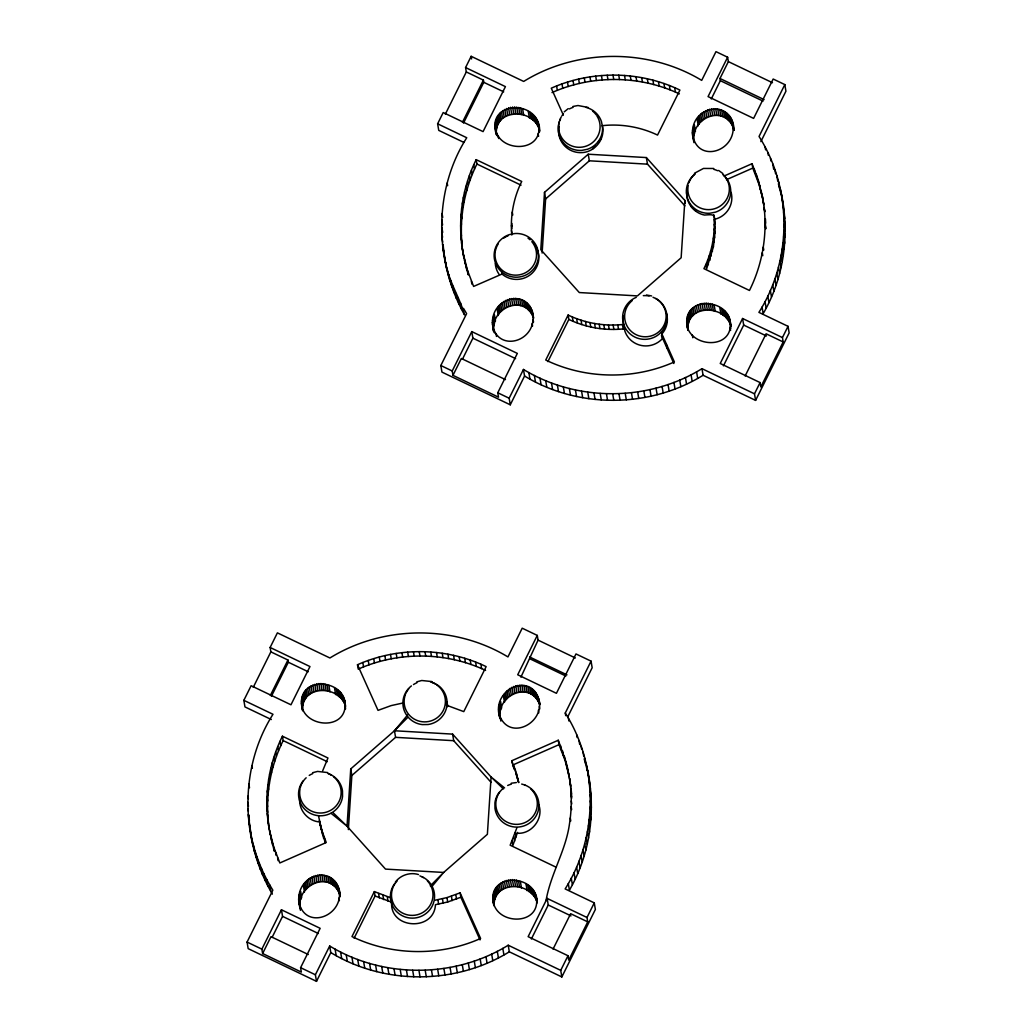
<?xml version="1.0" encoding="UTF-8"?>
<svg xmlns="http://www.w3.org/2000/svg" width="1033" height="1033" viewBox="0 0 1033 1033"><rect width="100%" height="100%" fill="white"/><g stroke="black" fill="none" stroke-linecap="round" stroke-linejoin="round"><path stroke-width="1.5" d="M272.376 894.113C240.521 839.945 238.894 767.893 272.983 714.281L243.853 700.335L251.122 685.718L290.97 704.79L309.977 666.556L270.13 647.471L277.399 632.855L329.914 657.982C383.153 625.094 454.326 624.513 507.939 656.923L522.207 628.193L537.276 635.411L538.077 640.124L520.916 677.144M711.272 98.961L720.35 80.677L719.988 78.482L728.368 61.618L727.619 57.228L715.972 51.65L701.704 80.38C648.091 47.97 576.931 48.551 523.679 81.439L471.164 56.311L465.573 67.558L505.421 86.63L483.07 131.617L443.209 112.545L437.618 123.792L466.748 137.738C433.189 190.485 434.299 261.026 464.566 314.923C459.724 297.207 448.503 281.183 445.649 262.498M251.884 839.041C255.977 857.093 263.092 874.447 272.854 890.188L247.068 942.07L248.178 948.643L316.498 981.35L315.388 974.765L329.682 945.996C383.346 978.69 454.791 978.225 508.21 945.221L509.321 951.806L561.836 976.947L595.382 909.453L594.259 902.868L565.141 888.922C598.404 836.498 598.624 765.466 565.271 713.028L591.057 661.146L575.988 653.941L556.425 693.311L517.714 674.769L537.276 635.411M568.305 883.589L569.415 890.175C591.38 852.419 596.532 806.373 586.227 764.175M463.455 308.338L466.619 313.645L440.833 365.514L441.943 372.1L510.276 404.807L509.153 398.221L523.46 369.452C577.111 402.147 648.569 401.682 701.975 368.678L703.086 375.263L755.601 400.391L789.147 332.91L788.037 326.325L758.906 312.379C792.169 259.954 792.388 188.923 759.035 136.472L784.822 84.603L773.175 79.025L753.612 118.395L708.057 96.598L727.619 57.228M762.07 307.046L763.18 313.632C785.145 275.876 790.297 229.817 780.005 187.632M267.805 819.259L269.303 829.279C263.454 797.915 268.167 764.743 282.422 736.206L327.965 758.002L322.683 770.773M268.554 823.637C265.261 795.307 270.452 766.112 283.158 740.596L282.422 736.206M463.081 252.736L462.332 248.346L464.049 258.34C456.922 225.297 460.976 189.917 476.187 159.663L521.73 181.459C513.517 197.936 510.057 216.71 511.8 235.033M461.57 242.703L462.319 247.094C459.026 218.764 464.217 189.568 476.923 164.04L476.187 159.663M546.031 900.673C550.576 873.944 565.903 850.598 569.506 823.675C571.83 808.671 571.843 793.331 569.557 778.327L570.681 785.532M763.813 204.766L762.341 196.167L764.82 211.804L764.084 207.413C767.364 235.744 762.186 264.939 749.467 290.467L703.925 268.657C710.743 254.919 714.345 239.591 714.307 224.251C715.365 213.779 714.01 214.386 704.429 215.058C694.925 213.134 687.384 204.728 686.738 195.017A22.209 21.861 -9.6 0 1 687.152 189.31M705.875 264.487L706.624 268.877L713.39 246.926L714.952 233.226L714.552 219.125L716.644 218.725A22.209 21.861 -9.6 0 0 731.119 192.358M301.442 702.879C300.68 675.492 344.609 679.817 345.164 704.248C345.939 731.635 302.01 727.297 301.442 702.879L302.682 710.833M302.553 709.464C301.843 685.215 337.959 684.905 345.099 704.88M539.484 130.261C534.048 107.484 493.025 108.517 496.499 134.936C484.606 99.904 540.13 98.716 539.652 130.946M493.968 905.618C484.27 872.433 536.863 872.304 537.173 902.261M535.494 894.384L536.605 900.97C529.477 880.994 493.348 881.304 494.058 905.554L492.948 898.968M495.388 128.35C498.539 152.664 542.338 153.207 538.761 125.677M686.713 322.425C685.951 295.038 729.879 299.363 730.447 323.794C731.209 351.181 687.281 346.843 686.713 322.425L687.952 330.379M687.836 329.011C687.1 303.741 725.747 304.812 730.99 326.363M447.212 706.74L447.289 703.925M350.742 768.901L347.036 826.206L385.516 869.102L443.661 872.446L487.382 834.302L491.088 777.01L452.596 734.114L394.464 730.757L350.742 768.901L351.853 775.486L348.353 829.602M544.507 192.358L540.801 249.663L579.293 292.546L637.426 295.903L681.147 257.759L684.853 200.467L646.361 157.571L588.229 154.214L544.507 192.358L545.618 198.943L542.118 253.059M623.403 315.556L623.028 321.25L624.913 331.231A22.209 21.861 -9.6 0 0 662.631 338.372L673.878 363.513M339.134 889.942C344.015 916.645 304.089 931.146 298.705 900.97C297.336 871.142 338.824 864.053 340.244 896.528L338.63 887.98M339.741 894.565C330.805 869.76 297.091 884.416 299.815 907.555L298.705 900.97M492.405 322.399C492.496 295.593 531.001 288.039 533.248 317.441C533.17 344.247 494.652 351.801 492.405 322.399L493.593 331.012M493.529 328.972C492.715 306.53 525.151 294.315 533.506 318.022M499.933 717.858C489.655 688.637 534.991 669.113 539.794 704.183M499.817 717.832C497.08 694.692 530.794 680.037 539.73 704.855L538.619 698.269M499.494 715.223C508.972 741.152 544.081 723.901 539.123 700.232M692.407 132.676C692.652 103.971 733.533 99.413 734.011 130.274C727.142 104.462 693.208 115.373 693.517 139.261L692.407 132.676C695.467 164.776 737.459 152.109 732.888 123.689M511.839 228.797L511.916 223.477M555.702 867.01L510.16 845.214L516.797 828.04M512.11 841.03L512.859 845.42L517.533 832.417M445.352 114.121L466.309 71.948L465.573 67.558M462.435 122.294L483.392 80.122L466.309 71.948M463.507 123.082L483.767 82.317L483.392 80.122M253.279 687.281L270.866 651.862L270.13 647.471M270.349 695.454L287.949 660.035L270.866 651.862M271.434 696.229L288.323 662.23L287.949 660.035M452.222 370.976L471.784 331.606L517.339 353.402L497.764 392.772L498.513 397.163L452.971 375.353L452.222 370.976L440.833 365.514M452.971 375.353L461.351 358.49L505.473 379.602M462.422 359.277L472.894 338.178L471.784 331.606M510.276 404.807L524.57 376.025L523.46 369.452M623.674 324.401C604.757 326.557 585.285 323.252 568.111 315.052L545.747 360.039C585.659 379.343 633.913 379.976 674.381 361.924L661.895 333.982A22.209 21.861 -9.6 0 0 666.182 312.495M547.89 361.615L568.847 319.429L568.111 315.052M261.865 949.146L281.441 909.776L320.153 928.318L300.59 967.676L301.326 972.066L262.614 953.536L261.865 949.146L247.068 942.07M262.614 953.536L270.995 936.673L308.286 954.518M272.066 937.46L282.551 916.361L281.441 909.776M316.498 981.35L330.805 952.581L329.682 945.996M390.254 897.6L374.346 891.595L351.982 936.582C391.894 955.899 440.148 956.519 480.616 938.468L460.098 892.848L446.966 897.6L434.828 900.285M354.125 938.158L375.082 895.985L374.346 891.595M760.869 141.624L785.932 91.188L784.822 84.603M782.446 337.571L742.585 318.5L720.233 363.487L760.081 382.572L760.83 386.949L783.182 341.962L782.446 337.571L788.037 326.325M723.436 365.85L743.695 325.085L742.585 318.5M567.814 716.721L592.167 667.731L591.057 661.146M745.142 375.973L766.099 333.788L783.182 341.962M755.601 400.391L754.49 393.818L760.081 382.572M587.002 917.498L547.141 898.413L528.134 936.66L567.995 955.732L568.731 960.122L587.738 921.875L587.002 917.498L594.259 902.868M531.362 938.997L548.252 904.998L547.141 898.413M553.055 949.12L570.655 913.701L587.738 921.875M561.836 976.947L560.725 970.361L567.995 955.732M592.361 149.268L595.331 145.692M598.301 142.128L601.271 138.564M351.853 775.486L395.574 737.342L394.464 730.757L407.622 714.978M431.51 887.024L443.661 872.446L430.296 885.875M395.381 882.04C400.61 875.041 410.127 871.981 418.468 874.551M394.464 730.757L407.828 717.341M545.618 198.943L589.339 160.799L647.484 164.157L684.892 205.851M564.199 111.887L568.215 108.646M694.421 173.286L703.473 168.444L713.738 168.482M524.57 376.025C578.235 408.732 649.68 408.267 703.086 375.263M330.805 952.581C384.47 985.275 455.915 984.811 509.321 951.806M724.236 175.959L752.05 163.705L758.132 179.639L763.09 200.557M726.431 179.703L752.786 168.082L752.05 163.705M512.368 763.619L511.877 760.701L558.272 740.248L565.981 761.644L570.293 782.704M558.272 740.248L559.021 744.638L512.613 765.091L514.395 769.314L511.877 760.701M535.791 246.577L537.715 250.412L538.839 256.016A22.209 21.861 -9.6 0 1 502.025 274.042L473.605 286.425L467.523 270.478L463.313 253.95M559.008 126.53A22.209 21.861 -9.6 0 0 582.134 152.6C595.124 151.967 605.829 138.435 602.2 125.69C621.04 123.586 640.434 126.891 657.543 135.078L679.908 90.078C639.995 70.773 591.741 70.154 551.273 88.192L563.372 115.115M552.009 92.583C592.038 74.75 639.698 75.112 679.34 93.874M485.575 670.417C445.933 651.655 398.273 651.294 358.244 669.126L357.495 664.736C397.976 646.697 446.23 647.317 486.143 666.621L463.778 711.621L446.385 705.165M375.082 895.985L391.649 902.183C389.544 929.287 434.092 931.663 435.461 904.688L447.702 901.99L460.847 897.238L460.098 892.848M416.777 681.857L421.748 680.502L431.897 681.573M312.573 772.723L317.583 771.419L327.771 772.594M511.348 225.865L512.187 225.672M511.671 234.155L509.192 234.659A22.209 21.861 -9.6 0 0 494.742 260.626A22.209 21.861 -9.6 0 0 519.664 276.947A22.209 21.861 -9.6 0 0 538.464 253.821L537.341 248.217A22.209 21.861 -9.6 0 0 514.886 233.523L512.742 233.949M572.915 106.476L578.002 105.521L588.074 107.432M403.296 702.931L391.158 705.604L378.026 710.368L357.495 664.736M511.219 783.234L516.345 782.562M568.847 319.429C586.021 327.642 605.506 330.947 624.41 328.791M517.288 833.244C531.918 834.393 544.223 818.02 538.593 804.333M395.574 737.342L453.707 740.7L491.127 782.394M646.516 295.012L651.603 295.942M728.368 61.618L772.49 82.73M719.988 78.482L764.11 99.607M720.35 80.677L763.051 101.118M483.767 82.317L503.691 91.847M463.701 142.334L438.741 130.378L437.618 123.792M476.923 164.04L521.045 185.165M743.695 325.085L766.473 335.983M701.975 368.678L754.49 393.818M472.894 338.178L515.596 358.619M497.764 392.772L509.153 398.221M538.077 640.124L575.355 657.969M529.684 657.001L566.962 674.846M530.006 658.86L565.852 676.021M288.323 662.23L308.247 671.773M271.317 719.536L244.963 706.921L243.853 700.335M283.158 740.596L327.28 761.708M548.252 904.998L571.029 915.897M508.21 945.221L560.725 970.361M282.551 916.361L318.396 933.522M300.59 967.676L315.388 974.765M718.606 170.432L722.79 173.467M504.582 787.908L491.088 777.01L503.51 789.018M331.076 813.32L347.036 826.206L333.478 813.1M690.664 206.071L696.074 211.3M534.474 244.55L535.146 245.312M661.404 335.648L662.631 338.372L661.52 331.787M460.847 897.238L480.035 939.914M752.786 168.082L758.881 184.029L761.902 194.992L761.153 190.614M559.021 744.638L565.116 760.572L569.325 777.1L568.576 772.723M272.131 841.572L272.88 845.962L269.536 830.493L273.758 847.021L279.84 862.968L326.247 842.515L321.495 829.589L318.577 816.147M513.659 764.937L518.773 782.536M319.339 820.667L325.201 842.67L324.465 838.28M515.984 773.627L518.553 782.446L517.804 778.056M464.346 259.722L468.259 274.868L467.523 270.478M273.28 847.318L274.494 851.412L273.758 847.021M778.378 183.771L781.116 194.204M584.187 758.842L585.879 764.769L584.768 758.183M446.682 701.769L447.922 706.159M586.24 766.266L587.351 770.76M443.389 250.373L446.772 269.071M249.624 826.916L252.995 845.627M493.128 900.996C496.279 925.297 540.078 925.839 536.501 898.31M268.567 824.889L270.284 834.884M781.245 193.662L783.376 206.329M783.066 205.864L784.176 212.436M778.533 181.64L779.644 188.226M783.621 211.997L784.744 218.583M776.842 175.713L777.733 180.982M783.97 218.157L785.08 224.742M774.931 169.851L775.602 173.789M784.073 224.316L785.183 230.901M772.813 164.053L773.691 169.322M783.957 230.488L785.067 237.073M770.463 158.346L770.915 160.98M783.608 236.647L784.718 243.233M767.919 152.729L768.358 155.363M783.027 242.794L784.15 249.379M765.156 147.203L765.608 149.837M782.226 248.914L783.337 255.5M781.193 254.996L782.317 261.581M779.941 261.052L781.051 267.637M778.469 267.056L779.579 273.629M776.764 272.996L777.875 279.581M763.322 201.771L763.813 204.702M759.746 185.101L760.495 189.491M764.937 218.751L765.789 228.835L765.053 224.445M758.132 179.639L758.881 184.029M774.853 278.871L775.964 285.457M756.311 174.254L757.047 178.644M754.284 168.934L755.02 173.324M772.71 284.682L773.833 291.267M763.271 247.132L763.761 250.051M770.36 290.415L771.483 297M762.289 252.736L762.78 255.667M767.803 296.058L768.926 302.643M765.04 301.597L766.15 308.183M732.384 121.726L733.843 129.642M733.249 127.73L733.688 130.365M731.674 119.828L732.784 126.4M730.744 118.007L731.855 124.593M729.634 116.316L730.744 122.901M728.33 114.74L729.44 121.326M726.87 113.32L727.981 119.905M725.256 112.068L726.367 118.64M723.513 110.983L724.637 117.568M721.667 110.105L722.777 116.677M719.73 109.421L720.84 116.006M717.728 108.943L718.839 115.528M715.688 108.685L716.799 115.27M713.622 108.659L714.746 115.231M711.569 108.839L712.693 115.425M709.555 109.24L710.665 115.825M707.592 109.847L708.703 116.432M705.694 110.673L706.804 117.258M703.912 111.68L705.023 118.266M702.233 112.881L703.357 119.466M700.71 114.25L701.82 120.835M699.341 115.773L700.451 122.359M698.153 117.439L699.264 124.025M713.816 214.735L714.591 219.474M714.19 219.655L714.926 224.045M697.146 119.221L698.256 125.794M714.307 224.251L715.043 228.642M729.879 319.778L730.938 325.718M714.216 228.848L714.952 233.226M729.259 317.841L730.886 326.428M730.396 325.821L730.847 328.455M728.446 315.982L729.556 322.567M730.124 327.835L730.576 330.47M713.906 233.419L714.642 237.81M727.413 314.226L728.536 320.811M726.212 312.586L727.322 319.171M694.344 124.838L695.454 131.423M713.39 237.99L714.126 242.381M724.83 311.088L725.941 317.673M693.543 126.71L694.654 133.296M712.654 242.535L713.39 246.926M692.936 128.66L694.06 135.246M723.294 309.745L724.404 316.33M692.562 130.649L693.672 137.234M711.711 247.029L712.447 251.419M692.472 134.703L693.931 142.631M721.615 308.583L722.726 315.168M710.562 251.484L711.298 255.874M719.807 307.602L720.931 314.174M709.206 255.887L709.942 260.277M707.644 260.226L708.38 264.616M714.126 304.877L715.236 311.45M712.228 304.089L713.338 310.675M674.678 87.702L675.414 92.079M710.252 303.508L711.363 310.094M708.225 303.147L709.335 309.732M669.358 85.507L670.094 89.897M706.172 302.992L707.282 309.577M704.119 303.069L705.229 309.655M684.853 200.467L685.292 203.088M702.078 303.366L703.189 309.952M663.948 83.518L664.697 87.908M700.077 303.87L701.187 310.455M698.14 304.593L699.264 311.178M658.473 81.749L659.222 86.126M696.307 305.51L697.417 312.095M694.576 306.62L695.687 313.206M692.975 307.899L694.086 314.484M652.933 80.174L653.669 84.551M691.516 309.358L692.639 315.93M690.238 310.946L691.348 317.531M689.127 312.663L690.251 319.249M692.33 335.118L692.781 337.752M688.223 314.497L689.334 321.082M647.329 78.805L648.078 83.195M687.526 316.408L688.637 322.993M696.578 371.815L697.688 378.401M687.035 318.384L688.146 324.969M686.764 320.398L687.875 326.983M686.893 324.439L687.784 329.708M641.687 77.643L642.423 82.033M691.064 374.759L692.175 381.345M635.992 76.7L636.741 81.09M685.434 377.51L686.558 384.095M646.361 157.571L647.484 164.157M630.272 75.977L631.008 80.354M679.727 380.054L680.837 386.639M624.526 75.461L625.262 79.838M673.916 382.391L675.027 388.963M618.754 75.151L619.503 79.541M668.028 384.508L669.139 391.094M612.982 75.073L613.731 79.464M662.063 386.419L663.186 393.005M607.21 75.202L607.946 79.593M656.045 388.124L657.156 394.696M601.438 75.551L602.187 79.941M649.964 389.596L651.074 396.181M595.692 76.106L596.441 80.497M643.817 390.848L644.941 397.434M589.972 76.881L590.708 81.271M637.645 391.894L638.756 398.467M584.278 77.875L585.014 82.266M622.434 324.556L623.183 328.946M578.622 79.076L579.371 83.466M631.434 392.708L632.558 399.28M617.786 324.904L618.535 329.295M588.229 154.214L589.339 160.799M573.018 80.497L573.767 84.874M625.21 393.289L626.321 399.874M613.124 325.046L613.873 329.437M567.479 82.111L568.227 86.501M608.463 324.982L609.212 329.372M618.961 393.663L620.071 400.236M603.814 324.698L604.563 329.088M562.004 83.931L562.74 88.322M612.698 393.793L613.809 400.378M599.192 324.22L599.928 328.597M556.593 85.971L557.342 90.349M594.582 323.51L595.331 327.9M606.436 393.715L607.546 400.3M590.024 322.606L590.76 326.996M600.186 393.405L601.296 399.991M585.504 321.495L586.24 325.886M593.962 392.863L595.073 399.448M581.05 320.178L581.786 324.569M576.659 318.668L577.395 323.058M587.751 392.101L588.862 398.686M572.334 316.95L573.083 321.34M538.361 123.689L539.6 131.643M537.754 121.752L538.864 128.337M538.89 129.732L539.329 132.353M536.928 119.893L538.038 126.478M535.907 118.136L537.018 124.722M538.128 133.709L538.58 136.343M581.579 391.12L582.689 397.705M534.707 116.497L535.817 123.082M533.312 114.999L534.435 121.584M531.775 113.656L532.899 120.241M530.097 112.481L531.22 119.066M528.302 111.499L529.413 118.085M575.446 389.919L576.556 396.504M522.608 108.775L523.718 115.36M569.364 388.485L570.474 395.071M520.709 107.987L521.833 114.573M518.747 107.419L519.857 114.004M516.72 107.058L517.83 113.63M563.334 386.846L564.444 393.431M514.666 106.903L515.777 113.488M512.6 106.98L513.724 113.565M510.56 107.277L511.684 113.85M557.381 384.986L558.491 391.572M508.572 107.781L509.682 114.366M506.635 108.491L507.745 115.076M551.493 382.92L552.603 389.493M504.788 109.421L505.912 115.993M503.058 110.531L504.181 117.103M501.457 111.809L502.58 118.395M545.695 380.635L546.806 387.207M500.011 113.256L501.121 119.841M532.395 311.437L533.635 318.048M498.732 114.857L499.843 121.442M531.672 309.538L532.796 316.124M533.093 319.468L533.532 322.102M530.755 307.731L531.866 314.316M497.622 116.574L498.732 123.159M529.632 306.026L530.755 312.612M532.111 323.406L532.563 326.041M496.718 118.395L497.829 124.98M528.341 304.451L529.451 311.036M512.265 212.127L512.768 215.058M539.975 378.143L541.098 384.715M496.008 120.319L497.131 126.891M526.882 303.031L527.992 309.616M498.229 135.891L498.681 138.525M495.53 122.281L496.641 128.867M497.209 134.135L497.661 136.769M495.259 124.296L496.369 130.881M525.268 301.778L526.378 308.363M495.207 126.336L496.834 134.91M523.524 300.706L524.635 307.279M511.464 230.462L511.968 233.381M521.678 299.815L522.788 306.401M534.358 375.444L535.481 382.029M519.741 299.131L520.852 305.716M517.74 298.666L518.85 305.239M528.857 372.539L529.968 379.124M515.699 298.408L516.81 304.993M513.633 298.369L514.744 304.955M471.164 56.311L471.603 58.933M511.58 298.55L512.691 305.135M509.566 298.95L510.676 305.536M587.48 770.205L589.611 782.872M507.59 299.57L508.714 306.155M589.288 782.407L590.411 788.992M589.856 788.541L590.966 795.126M583.077 752.256L583.748 756.208M590.192 794.7L591.315 801.285M501.664 271.847L502.025 274.042M505.705 300.383L506.816 306.969M581.166 746.394L581.605 749.028M590.308 800.872L591.418 807.444M579.035 740.596L579.707 744.548M590.192 807.031L591.302 813.617M503.91 301.404L505.034 307.989M576.698 734.889L577.15 737.523M589.843 813.191L590.953 819.776M502.245 302.604L503.355 309.19M589.262 819.337L590.372 825.922M500.721 303.973L501.831 310.559M588.461 825.457L589.572 832.043M499.352 305.497L500.463 312.082M568.434 718.335L568.873 720.969M587.428 831.552L588.539 838.125M498.151 307.15L499.262 313.735M473.734 164.828L474.483 169.218M497.144 308.932L498.255 315.517M565.271 713.028L565.722 715.649M586.176 837.595L587.286 844.181M471.487 170.083L472.236 174.461M584.704 843.599L585.814 850.185M494.355 314.548L495.466 321.134M493.542 316.421L494.665 323.006M469.447 175.416L470.196 179.807M496.021 333.801L496.473 336.435M582.999 849.539L584.11 856.125M492.948 318.371L494.058 324.956M492.573 320.372L493.684 326.957M493.981 330.302L494.433 332.936M492.47 324.427L493.709 331.025M567.388 767.157L568.124 771.548M570.306 783.957L570.81 786.888M492.767 326.428L493.658 331.696M565.981 761.644L566.73 766.034M570.849 789.625L571.753 796.843M467.613 180.814L468.349 185.204M571.172 795.307L571.675 798.225M564.367 756.182L565.116 760.572M581.075 855.427L582.199 862M571.275 800.988L571.778 803.919M562.546 750.797L563.282 755.188M571.159 806.683L571.662 809.601M465.986 186.289L466.722 190.679M560.506 745.477L561.255 749.868M578.945 861.225L580.055 867.81M464.566 191.802L465.315 196.193M570.281 818.033L570.771 820.951M463.365 197.38L464.114 201.771M576.595 866.958L577.705 873.544M462.384 202.997L463.12 207.375M574.038 872.601L575.149 879.186M461.609 208.64L462.358 213.03M461.054 214.309L461.803 218.686M471.371 281.183L471.874 284.114M460.718 219.99L461.467 224.381M571.275 878.153L572.385 884.726M460.602 225.672L461.351 230.062M460.705 231.366L461.454 235.756M465.909 265.029L466.645 269.406M461.028 237.048L461.777 241.438M464.501 259.515L465.237 263.906M537.896 696.371L539.019 702.957M539.316 706.301L539.768 708.935M536.979 694.563L538.09 701.136M535.856 692.859L536.979 699.444M538.335 710.239L538.787 712.873M534.565 691.284L535.675 697.869M533.105 689.863L534.216 696.449M447.186 183.073L447.638 185.708M531.491 688.611L532.602 695.196M529.748 687.526L530.859 694.111M527.902 686.648L529.012 693.233M525.965 685.964L527.075 692.549M460.498 302.914L461.609 309.5M523.963 685.486L525.074 692.071M457.735 297.388L458.846 303.973M442.047 213.469L442.718 217.421M521.923 685.241L523.034 691.813M455.191 291.771L456.302 298.356M441.698 219.629L442.589 224.897M452.841 286.064L453.965 292.649M519.857 685.202L520.968 691.787M441.801 227.118L442.692 232.386M450.724 280.279L451.834 286.851M441.685 231.96L442.576 237.228M448.813 274.416L449.923 280.989M517.804 685.383L518.928 691.968M442.034 238.119L442.692 242.071M447.121 268.477L448.232 275.062M442.589 244.266L445.52 263.041M515.79 685.783L516.9 692.368M513.814 686.403L514.938 692.975M511.929 687.216L513.039 693.802M510.147 688.236L511.258 694.809M508.468 689.437L509.592 696.01M506.945 690.806L508.055 697.378M505.576 692.33L506.686 698.902M504.375 693.982L505.499 700.568M503.368 695.764L504.491 702.35M516.629 773.614L517.365 778.004M515.247 769.236L515.738 772.168M536.101 896.321L537.121 902.971M534.668 892.525L535.791 899.11M533.648 890.769L534.771 897.354M500.579 701.381L501.689 707.967M532.447 889.129L533.557 895.714M531.065 887.631L532.176 894.216M499.765 703.253L500.889 709.839M499.171 705.203L500.282 711.789M529.516 886.288L530.639 892.874M498.797 707.205L499.907 713.777M500.204 717.122L500.876 721.073M498.642 709.219L499.752 715.804M498.707 711.259L499.882 718.529M527.837 885.126L528.961 891.711M526.042 884.145L527.153 890.73M515.428 832.43L516.177 836.82M513.879 836.769L514.615 841.159M520.348 881.42L521.471 888.006M518.463 880.633L519.573 887.218M480.9 664.245L481.649 668.635M516.487 880.051L517.598 886.637M514.46 879.69L515.57 886.275M475.58 662.05L476.329 666.44M512.407 879.548L513.517 886.12M510.341 879.612L511.464 886.198M508.301 879.909L509.424 886.495M470.183 660.074L470.919 664.464M506.312 880.413L507.423 886.998M504.375 881.136L505.486 887.721M464.708 658.292L465.444 662.682M502.542 882.053L503.652 888.638M500.798 883.163L501.922 889.749M499.21 884.455L500.321 891.027M459.169 656.717L459.905 661.107M497.751 885.901L498.862 892.486M496.473 887.489L497.583 894.074M495.362 889.206L496.486 895.792M494.458 891.04L495.569 897.625M453.564 655.348L454.313 659.738M493.761 892.951L494.872 899.536M502.8 948.371L503.923 954.944M493.27 894.927L494.381 901.512M492.999 896.941L494.11 903.526M447.922 654.186L448.658 658.576M497.286 951.316L498.41 957.888M442.227 653.243L442.976 657.634M491.669 954.053L492.78 960.638M452.596 734.114L453.707 740.7M436.507 652.52L437.243 656.911M485.962 956.597L487.072 963.182M430.761 652.004L431.497 656.394M480.151 958.934L481.262 965.519M424.989 651.707L425.738 656.084M474.263 961.052L475.374 967.637M419.217 651.616L419.953 656.007M468.298 962.963L469.421 969.548M455.798 894.63L456.534 899.02M413.445 651.746L414.181 656.136M451.408 896.218L452.157 900.608M462.28 964.667L463.391 971.252M407.673 652.094L408.422 656.484M446.966 897.6L447.702 901.99M456.186 966.139L457.309 972.724M401.927 652.662L402.663 657.04M442.447 898.787L443.196 903.178M450.052 967.405L451.176 973.977M396.207 653.437L396.943 657.827M437.889 899.769L438.638 904.159M443.88 968.438L444.991 975.023M390.513 654.418L391.249 658.809M384.857 655.619L385.606 660.01M437.669 969.251L438.78 975.836M379.253 657.04L380.002 661.43M431.432 969.845L432.556 976.417M373.714 658.654L374.45 663.044M425.183 970.207L426.306 976.792M368.239 660.487L368.975 664.865M418.933 970.349L420.044 976.921M362.828 662.515L363.564 666.905M412.671 970.258L413.781 976.844M406.421 969.948L407.531 976.534M400.184 969.406L401.308 975.991M387.272 896.734L388.021 901.112M382.881 895.211L383.63 899.601M393.986 968.657L395.097 975.229M378.569 893.493L379.318 897.884M344.596 700.232L345.487 705.5M343.989 698.295L345.616 706.869M345.125 706.275L345.564 708.909M343.163 696.436L344.273 703.021M342.143 694.68L343.253 701.265M387.801 967.663L388.924 974.248M340.929 693.04L342.052 699.625M339.547 691.542L340.67 698.127M338.011 690.199L339.121 696.784M336.332 689.037L337.442 695.609M334.537 688.055L335.648 694.628M381.681 966.462L382.791 973.047M328.843 685.318L329.953 691.903M375.599 965.042L376.709 971.614M326.945 684.543L328.055 691.116M324.969 683.962L326.092 690.548M322.955 683.601L324.065 690.186M369.569 963.389L370.679 969.974M320.901 683.446L322.012 690.031M318.835 683.523L319.946 690.109M316.795 683.82L317.906 690.406M363.616 961.529L364.726 968.115M314.794 684.324L315.917 690.909M312.87 685.047L313.98 691.619M357.728 959.463L358.838 966.049M311.023 685.964L312.134 692.549M309.293 687.074L310.404 693.66M307.692 688.352L308.802 694.938M351.93 957.178L353.041 963.763M306.246 689.812L307.356 696.384M339.483 893.984L339.934 896.618M304.955 691.4L306.078 697.985M337.907 886.082L339.018 892.667M336.99 884.274L338.101 890.859M338.94 898.013L339.392 900.647M303.857 693.117L304.967 699.703M335.867 882.569L336.978 889.155M334.576 881.007L335.686 887.579M302.953 694.951L304.064 701.536M346.21 954.686L347.32 961.271M302.243 696.862L303.353 703.447M333.104 879.587L334.227 886.159M301.752 698.837L302.876 705.41M301.481 700.852L302.604 707.424M331.503 878.321L332.613 884.907M301.61 704.893L302.501 710.162M322.877 833.967L323.613 838.357M329.759 877.249L330.87 883.835M321.495 829.589L322.231 833.98M320.307 825.16L321.056 829.551M327.913 876.358L329.023 882.944M340.593 951.987L341.716 958.572M325.976 875.674L327.087 882.259M323.975 875.209L325.085 881.795M335.092 949.095L336.203 955.667M321.922 874.951L323.045 881.536M319.868 874.912L320.979 881.498M317.815 875.093L318.926 881.678M315.788 875.493L316.911 882.079M313.825 876.113L314.936 882.699M311.94 876.927L313.051 883.512M310.145 877.947L311.256 884.532M308.48 879.148L309.59 885.733M306.956 880.516L308.066 887.102M305.587 882.04L306.698 888.625M304.386 883.706L305.497 890.278M279.969 741.371L280.718 745.761M303.379 885.475L304.49 892.06M277.722 746.627L278.471 751.017M300.59 891.105L301.701 897.677M299.777 892.977L300.887 899.549M275.682 751.959L276.418 756.35M299.183 894.914L300.293 901.499M298.808 896.915L299.919 903.501M300.216 906.845L300.668 909.479M298.64 898.942L300.396 910.215M273.848 757.357L274.584 761.747M272.221 762.832L272.957 767.222M270.801 768.358L271.55 772.749M269.6 773.924L270.349 778.314M268.619 779.541L269.355 783.931M267.844 785.183L268.58 789.574M267.289 790.852L268.038 795.242M277.606 857.726L278.097 860.657M266.953 796.533L267.702 800.924M275.579 852.419L276.069 855.337M266.837 802.228L267.586 806.605M266.94 807.909L267.689 812.3M267.263 813.591L268.012 817.981M270.736 836.059L271.472 840.449M251.949 765.621L252.388 768.242M269.69 884.881L270.801 891.466M266.721 879.457L267.844 886.043M248.85 783.879L249.521 787.817M263.97 873.944L265.081 880.516M261.414 868.314L262.537 874.899M247.933 796.172L248.372 798.806M259.076 862.607L260.187 869.192M247.817 802.344L248.475 806.295M256.959 856.822L258.069 863.407M247.92 808.516L248.372 811.137M255.048 850.96L256.158 857.545M248.256 814.663L251.755 839.584M253.356 845.02L254.467 851.605M248.824 820.809L249.934 827.394M320.088 825.057L319.559 821.932C307.886 821.145 298.343 809.846 299.777 798.16M666.246 343.705L666.956 348.108M571.055 788.347L571.598 794.015M443.144 244.705L443.712 250.838M765.44 218.88L765.685 223.141M249.03 815.089L249.379 821.248M498.952 274.145A22.209 21.861 -9.6 0 1 495.272 263.441M422.084 876.746A22.093 21.745 -9.6 0 1 431.704 907.013A22.093 21.745 -9.6 0 1 400.365 914.644A22.093 21.745 -9.6 0 1 394.851 883.37M302.992 781.013A22.093 21.745 -9.6 0 0 312.34 814.236A22.093 21.745 -9.6 0 0 342.543 796.572L342.491 790.891A22.093 21.745 -9.6 0 0 328.907 773.807M430.529 681.896A22.093 21.745 -9.6 0 1 428.049 724.52L422.29 724.598A22.093 21.745 -9.6 0 1 411.405 685.899M525.126 785.132A22.093 21.745 -9.6 0 1 530.433 822.436A22.093 21.745 -9.6 0 1 494.975 808.477L494.923 802.796A22.093 21.745 -9.6 0 1 499.21 792.337M427.391 880.878A20.763 20.44 -9.6 0 1 428.501 907.581A20.763 20.44 -9.6 0 1 401.85 912.694A20.763 20.44 -9.6 0 1 392.953 887.489M393.47 886.314A20.763 20.44 -9.6 0 1 394.735 884.054M395.458 882.995A20.763 20.44 -9.6 0 1 397.124 881.007M419.902 875.894A20.763 20.44 -9.6 0 1 423.375 877.624M333.582 776.726A20.763 20.44 -9.6 0 1 338.411 802.68A20.763 20.44 -9.6 0 1 313.231 811.822A20.763 20.44 -9.6 0 1 300.009 788.928M300.28 787.675A20.763 20.44 -9.6 0 1 301.081 785.222M301.597 784.034A20.763 20.44 -9.6 0 1 306.155 777.797M309.229 775.421A20.763 20.44 -9.6 0 1 312.702 773.64M327.99 773.523A20.763 20.44 -9.6 0 1 331.477 775.241M436.675 684.866A20.66 20.337 -9.6 0 1 442.563 711.763A20.66 20.337 -9.6 0 1 415.834 719.936A20.66 20.337 -9.6 0 1 405.465 694.408M405.956 693.233A20.66 20.337 -9.6 0 1 408.681 688.869M413.458 684.582A20.66 20.337 -9.6 0 1 416.906 682.774M432.104 682.49A20.66 20.337 -9.6 0 1 435.59 684.169M530.742 788.902A20.763 20.44 -9.6 0 1 531.453 818.11A20.763 20.44 -9.6 0 1 501.793 818.356A20.763 20.44 -9.6 0 1 502.322 789.122M507.681 785.493A20.763 20.44 -9.6 0 1 511.361 784.15M521.678 784.073A20.763 20.44 -9.6 0 1 525.371 785.351M655.865 298.46A22.209 21.861 -9.6 0 1 658.925 334.292A22.209 21.861 -9.6 0 1 623.803 324.646L622.654 319.055A22.209 21.861 -9.6 0 1 636.276 297.323M643.314 295.658A22.209 21.861 -9.6 0 1 649.098 295.993M653.024 297.284A20.763 20.44 -9.6 0 1 663.121 326.854A20.763 20.44 -9.6 0 1 631.809 331.877A20.763 20.44 -9.6 0 1 632.157 300.642M531.814 241.645A20.763 20.44 -9.6 0 1 521.484 274.339A20.763 20.44 -9.6 0 1 495.181 252.181M495.388 250.916A20.763 20.44 -9.6 0 1 498.28 243.775M503.626 238.184A20.763 20.44 -9.6 0 1 508.197 235.705M528.031 238.145A20.763 20.44 -9.6 0 1 530.032 239.785M560.519 118.924A22.209 21.861 -9.6 0 0 581.76 150.405L587.441 149.281A22.209 21.861 -9.6 0 0 602.549 127.111L601.438 121.52A22.209 21.861 -9.6 0 0 586.202 107.432M596.932 115.916A20.763 20.44 -9.6 0 1 582.457 147.06A20.763 20.44 -9.6 0 1 559.266 121.739M559.641 120.512A20.763 20.44 -9.6 0 1 561.216 116.974M561.875 115.877A20.763 20.44 -9.6 0 1 563.437 113.798M569.454 108.917A20.763 20.44 -9.6 0 1 573.044 107.393M592.671 111.112A20.763 20.44 -9.6 0 1 596.209 114.857M722.945 174.345A20.763 20.44 -9.6 0 1 714.823 208.666A20.763 20.44 -9.6 0 1 688.236 185.281M688.908 182.789A20.763 20.44 -9.6 0 1 694.525 174.228M713.945 169.399A20.763 20.44 -9.6 0 1 717.612 170.729M723.281 174.99A22.209 21.861 -9.6 0 1 715.533 212.139L709.839 213.25A22.209 21.861 -9.6 0 1 687.462 198.413L686.364 192.822A22.209 21.861 -9.6 0 1 695.132 174.035"/></g></svg>
